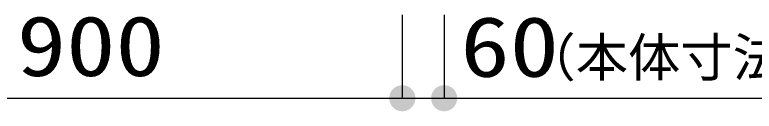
# Model space of a CAD drawing. Units: millimetres, scale not verified. Extents: x -8093 to 8093, y -5792 to 5792.
# Drawn here: x 119 to 1179, y -4021 to -3883 of the extents above; entities that cross this region are included whole.
import ezdxf
from ezdxf.enums import TextEntityAlignment as Align

# ---------------------------------------------------------------- set-up
doc = ezdxf.new("R2010")
doc.units = ezdxf.units.MM
doc.header["$LTSCALE"] = 30
doc.layers.add('0-4_00クル-フ-6寸法', color=132, linetype='Continuous', lineweight=25)
doc.styles.add('ＭＳ ゴシック', font='')
doc.styles.get('ＭＳ ゴシック').set_extended_font_data('MS Gothic')

msp = doc.modelspace()

# ---------------------------------------------------------------- linework, layer by layer
at = {"layer": '0-4_00クル-フ-6寸法', "color": 4}
for p, q in [((674.79, -3882.76), (674.79, -4002.76)), ((674.79, -3882.76), (674.79, -4002.76)), ((734.79, -3882.76), (734.79, -4002.76)), ((-225.21, -4002.76), (674.79, -4002.76)), ((674.79, -4002.76), (734.79, -4002.76)), ((734.79, -4002.76), (1281.78, -4002.76))]:
    msp.add_line(p, q, dxfattribs=at)
at = {"layer": '0-4_00クル-フ-6寸法'}
for points in [[(674.79, -4002.76), (662.84, -3988.31), (664.74, -3986.93)], [(674.79, -4002.76), (662.84, -3988.31), (664.74, -3986.93)], [(674.79, -4002.76), (664.74, -3986.93), (666.81, -3985.79)], [(674.79, -4002.76), (664.74, -3986.93), (666.81, -3985.79)], [(674.79, -4002.76), (666.81, -3985.79), (669, -3984.93)], [(674.79, -4002.76), (666.81, -3985.79), (669, -3984.93)], [(674.79, -4002.76), (669, -3984.93), (671.28, -3984.34)], [(674.79, -4002.76), (669, -3984.93), (671.28, -3984.34)], [(674.79, -4002.76), (671.28, -3984.34), (673.61, -3984.05)], [(674.79, -4002.76), (671.28, -3984.34), (673.61, -3984.05)], [(674.79, -4002.76), (673.61, -3984.05), (675.97, -3984.05)], [(674.79, -4002.76), (673.61, -3984.05), (675.97, -3984.05)], [(674.79, -4002.76), (675.97, -3984.05), (678.3, -3984.34)], [(674.79, -4002.76), (675.97, -3984.05), (678.3, -3984.34)], [(674.79, -4002.76), (678.3, -3984.34), (680.58, -3984.93)], [(674.79, -4002.76), (678.3, -3984.34), (680.58, -3984.93)], [(674.79, -4002.76), (680.58, -3984.93), (682.77, -3985.79)], [(674.79, -4002.76), (680.58, -3984.93), (682.77, -3985.79)], [(674.79, -4002.76), (682.77, -3985.79), (684.84, -3986.93)], [(674.79, -4002.76), (682.77, -3985.79), (684.84, -3986.93)], [(674.79, -4002.76), (684.84, -3986.93), (686.74, -3988.31)], [(674.79, -4002.76), (684.84, -3986.93), (686.74, -3988.31)], [(734.79, -4002.76), (722.84, -3988.31), (724.74, -3986.93)], [(734.79, -4002.76), (724.74, -3986.93), (726.81, -3985.79)], [(734.79, -4002.76), (726.81, -3985.79), (729, -3984.93)], [(734.79, -4002.76), (729, -3984.93), (731.28, -3984.34)], [(734.79, -4002.76), (731.28, -3984.34), (733.61, -3984.05)], [(734.79, -4002.76), (733.61, -3984.05), (735.97, -3984.05)], [(734.79, -4002.76), (735.97, -3984.05), (738.3, -3984.34)], [(734.79, -4002.76), (738.3, -3984.34), (740.58, -3984.93)], [(734.79, -4002.76), (740.58, -3984.93), (742.77, -3985.79)], [(734.79, -4002.76), (742.77, -3985.79), (744.84, -3986.93)], [(734.79, -4002.76), (744.84, -3986.93), (746.74, -3988.31)], [(674.79, -4002.76), (656.63, -3998.1), (657.36, -3995.86)], [(674.79, -4002.76), (656.63, -3998.1), (657.36, -3995.86)], [(674.79, -4002.76), (657.36, -3995.86), (658.36, -3993.73)], [(674.79, -4002.76), (657.36, -3995.86), (658.36, -3993.73)], [(674.79, -4002.76), (658.36, -3993.73), (659.62, -3991.74)], [(674.79, -4002.76), (658.36, -3993.73), (659.62, -3991.74)], [(674.79, -4002.76), (659.62, -3991.74), (661.12, -3989.92)], [(674.79, -4002.76), (659.62, -3991.74), (661.12, -3989.92)], [(674.79, -4002.76), (661.12, -3989.92), (662.84, -3988.31)], [(674.79, -4002.76), (661.12, -3989.92), (662.84, -3988.31)], [(674.79, -4002.76), (686.74, -3988.31), (688.46, -3989.92)], [(674.79, -4002.76), (686.74, -3988.31), (688.46, -3989.92)], [(674.79, -4002.76), (688.46, -3989.92), (689.96, -3991.74)], [(674.79, -4002.76), (688.46, -3989.92), (689.96, -3991.74)], [(674.79, -4002.76), (689.96, -3991.74), (691.22, -3993.73)], [(674.79, -4002.76), (689.96, -3991.74), (691.22, -3993.73)], [(674.79, -4002.76), (691.22, -3993.73), (692.22, -3995.86)], [(674.79, -4002.76), (691.22, -3993.73), (692.22, -3995.86)], [(674.79, -4002.76), (692.22, -3995.86), (692.95, -3998.1)], [(674.79, -4002.76), (692.22, -3995.86), (692.95, -3998.1)], [(734.79, -4002.76), (716.63, -3998.1), (717.36, -3995.86)], [(734.79, -4002.76), (717.36, -3995.86), (718.36, -3993.73)], [(734.79, -4002.76), (718.36, -3993.73), (719.62, -3991.74)], [(734.79, -4002.76), (719.62, -3991.74), (721.12, -3989.92)], [(734.79, -4002.76), (721.12, -3989.92), (722.84, -3988.31)], [(734.79, -4002.76), (746.74, -3988.31), (748.46, -3989.92)], [(734.79, -4002.76), (748.46, -3989.92), (749.96, -3991.74)], [(734.79, -4002.76), (749.96, -3991.74), (751.22, -3993.73)], [(734.79, -4002.76), (751.22, -3993.73), (752.22, -3995.86)], [(734.79, -4002.76), (752.22, -3995.86), (752.95, -3998.1)], [(674.79, -4002.76), (656.04, -4002.76), (656.19, -4000.41)], [(674.79, -4002.76), (656.04, -4002.76), (656.19, -4000.41)], [(674.79, -4002.76), (656.19, -4005.11), (656.04, -4002.76)], [(674.79, -4002.76), (656.19, -4005.11), (656.04, -4002.76)], [(674.79, -4002.76), (656.19, -4000.41), (656.63, -3998.1)], [(674.79, -4002.76), (656.19, -4000.41), (656.63, -3998.1)], [(674.79, -4002.76), (656.63, -4007.42), (656.19, -4005.11)], [(674.79, -4002.76), (656.63, -4007.42), (656.19, -4005.11)], [(674.79, -4002.76), (657.36, -4009.66), (656.63, -4007.42)], [(674.79, -4002.76), (657.36, -4009.66), (656.63, -4007.42)], [(674.79, -4002.76), (658.36, -4011.79), (657.36, -4009.66)], [(674.79, -4002.76), (658.36, -4011.79), (657.36, -4009.66)], [(674.79, -4002.76), (659.62, -4013.78), (658.36, -4011.79)], [(674.79, -4002.76), (659.62, -4013.78), (658.36, -4011.79)], [(674.79, -4002.76), (661.12, -4015.59), (659.62, -4013.78)], [(674.79, -4002.76), (661.12, -4015.59), (659.62, -4013.78)], [(674.79, -4002.76), (662.84, -4017.21), (661.12, -4015.59)], [(674.79, -4002.76), (662.84, -4017.21), (661.12, -4015.59)], [(674.79, -4002.76), (664.74, -4018.59), (662.84, -4017.21)], [(674.79, -4002.76), (664.74, -4018.59), (662.84, -4017.21)], [(674.79, -4002.76), (666.81, -4019.72), (664.74, -4018.59)], [(674.79, -4002.76), (666.81, -4019.72), (664.74, -4018.59)], [(674.79, -4002.76), (669, -4020.59), (666.81, -4019.72)], [(674.79, -4002.76), (669, -4020.59), (666.81, -4019.72)], [(674.79, -4002.76), (671.28, -4021.18), (669, -4020.59)], [(674.79, -4002.76), (671.28, -4021.18), (669, -4020.59)], [(674.79, -4002.76), (673.61, -4021.47), (671.28, -4021.18)], [(674.79, -4002.76), (673.61, -4021.47), (671.28, -4021.18)], [(674.79, -4002.76), (675.97, -4021.47), (673.61, -4021.47)], [(674.79, -4002.76), (675.97, -4021.47), (673.61, -4021.47)], [(674.79, -4002.76), (692.95, -3998.1), (693.39, -4000.41)], [(674.79, -4002.76), (692.95, -3998.1), (693.39, -4000.41)], [(674.79, -4002.76), (693.39, -4000.41), (693.54, -4002.76)], [(674.79, -4002.76), (693.39, -4000.41), (693.54, -4002.76)], [(674.79, -4002.76), (678.3, -4021.18), (675.97, -4021.47)], [(674.79, -4002.76), (680.58, -4020.59), (678.3, -4021.18)], [(674.79, -4002.76), (682.77, -4019.72), (680.58, -4020.59)], [(674.79, -4002.76), (684.84, -4018.59), (682.77, -4019.72)], [(674.79, -4002.76), (686.74, -4017.21), (684.84, -4018.59)], [(674.79, -4002.76), (688.46, -4015.59), (686.74, -4017.21)], [(674.79, -4002.76), (689.96, -4013.78), (688.46, -4015.59)], [(674.79, -4002.76), (691.22, -4011.79), (689.96, -4013.78)], [(674.79, -4002.76), (692.22, -4009.66), (691.22, -4011.79)], [(674.79, -4002.76), (692.95, -4007.42), (692.22, -4009.66)], [(674.79, -4002.76), (693.39, -4005.11), (692.95, -4007.42)], [(674.79, -4002.76), (693.54, -4002.76), (693.39, -4005.11)], [(674.79, -4002.76), (678.3, -4021.18), (675.97, -4021.47)], [(674.79, -4002.76), (680.58, -4020.59), (678.3, -4021.18)], [(674.79, -4002.76), (682.77, -4019.72), (680.58, -4020.59)], [(674.79, -4002.76), (684.84, -4018.59), (682.77, -4019.72)], [(674.79, -4002.76), (686.74, -4017.21), (684.84, -4018.59)], [(674.79, -4002.76), (688.46, -4015.59), (686.74, -4017.21)], [(674.79, -4002.76), (689.96, -4013.78), (688.46, -4015.59)], [(674.79, -4002.76), (691.22, -4011.79), (689.96, -4013.78)], [(674.79, -4002.76), (692.22, -4009.66), (691.22, -4011.79)], [(674.79, -4002.76), (692.95, -4007.42), (692.22, -4009.66)], [(674.79, -4002.76), (693.39, -4005.11), (692.95, -4007.42)], [(674.79, -4002.76), (693.54, -4002.76), (693.39, -4005.11)], [(734.79, -4002.76), (716.04, -4002.76), (716.19, -4000.41)], [(734.79, -4002.76), (716.19, -4005.11), (716.04, -4002.76)], [(734.79, -4002.76), (716.19, -4000.41), (716.63, -3998.1)], [(734.79, -4002.76), (716.63, -4007.42), (716.19, -4005.11)], [(734.79, -4002.76), (717.36, -4009.66), (716.63, -4007.42)], [(734.79, -4002.76), (718.36, -4011.79), (717.36, -4009.66)], [(734.79, -4002.76), (719.62, -4013.78), (718.36, -4011.79)], [(734.79, -4002.76), (721.12, -4015.59), (719.62, -4013.78)], [(734.79, -4002.76), (722.84, -4017.21), (721.12, -4015.59)], [(734.79, -4002.76), (724.74, -4018.59), (722.84, -4017.21)], [(734.79, -4002.76), (726.81, -4019.72), (724.74, -4018.59)], [(734.79, -4002.76), (729, -4020.59), (726.81, -4019.72)], [(734.79, -4002.76), (731.28, -4021.18), (729, -4020.59)], [(734.79, -4002.76), (733.61, -4021.47), (731.28, -4021.18)], [(734.79, -4002.76), (735.97, -4021.47), (733.61, -4021.47)], [(734.79, -4002.76), (752.95, -3998.1), (753.39, -4000.41)], [(734.79, -4002.76), (753.39, -4000.41), (753.54, -4002.76)], [(734.79, -4002.76), (738.3, -4021.18), (735.97, -4021.47)], [(734.79, -4002.76), (740.58, -4020.59), (738.3, -4021.18)], [(734.79, -4002.76), (742.77, -4019.72), (740.58, -4020.59)], [(734.79, -4002.76), (744.84, -4018.59), (742.77, -4019.72)], [(734.79, -4002.76), (746.74, -4017.21), (744.84, -4018.59)], [(734.79, -4002.76), (748.46, -4015.59), (746.74, -4017.21)], [(734.79, -4002.76), (749.96, -4013.78), (748.46, -4015.59)], [(734.79, -4002.76), (751.22, -4011.79), (749.96, -4013.78)], [(734.79, -4002.76), (752.22, -4009.66), (751.22, -4011.79)], [(734.79, -4002.76), (752.95, -4007.42), (752.22, -4009.66)], [(734.79, -4002.76), (753.39, -4005.11), (752.95, -4007.42)], [(734.79, -4002.76), (753.54, -4002.76), (753.39, -4005.11)]]:
    msp.add_solid(points, dxfattribs=at)

# ---------------------------------------------------------------- texts
at = {"layer": '0-4_00クル-フ-6寸法', "color": 3, "style": 'ＭＳ ゴシック', "width": 1.2}
for s, p in [('900', (121.93, -3996.91)), ('60', (758.05, -3997.98))]:
    msp.add_text(s, height=86.66, dxfattribs=at).set_placement(p, align=Align.BOTTOM_LEFT)
at = {"layer": '0-4_00クル-フ-6寸法', "color": 4, "style": 'ＭＳ ゴシック'}
msp.add_text('（本体寸法）', height=54.99, dxfattribs=at).set_placement((848.55, -3988.06), align=Align.BOTTOM_LEFT)

doc.saveas('drawing.dxf')
